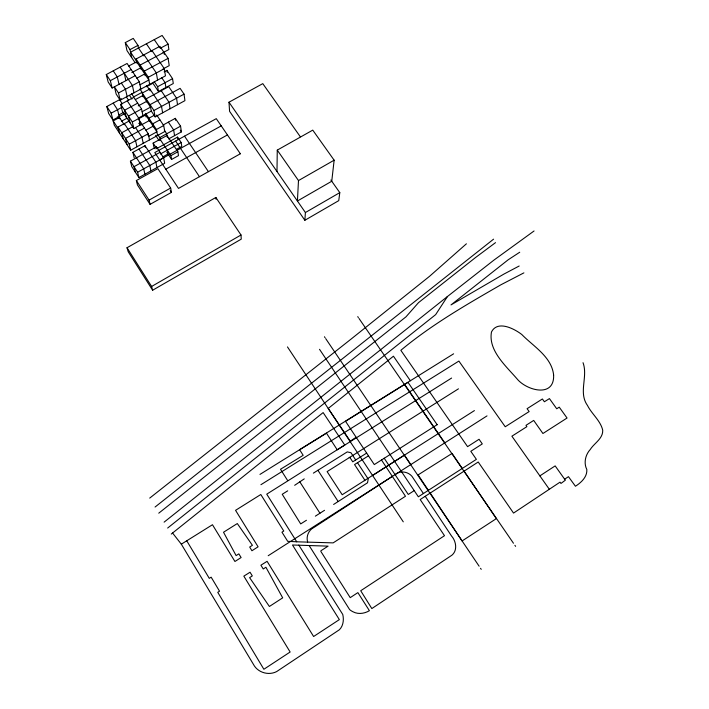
<?xml version="1.0" encoding="UTF-8"?>
<svg xmlns="http://www.w3.org/2000/svg" width="709" height="709" viewBox="0 0 709 709"><rect width="100%" height="100%" fill="white"/><g stroke="black" fill="none" stroke-linecap="round" stroke-linejoin="round"><path stroke-width="1.06" d="M276.989 171.516L277.263 150.122L312.749 130.128L334.143 160.19L331.75 181.247L297.417 201.001L298.489 180.573L277.263 150.122M330.89 180.024L339.797 192.635L338.751 200.638L304.87 220.277L305.402 212.532L228.989 102.211L262.782 83.635L300.332 136.784M534.063 230.974L494.058 260.008L447.459 296.504L435.663 314.619L167.652 528.045M466.416 243.799L429.53 276.324L351.354 338.867L149.714 498.099M447.459 296.504L164.116 522.143M171.259 534.063L323.136 412.585L344.751 445.022L266.744 494.155L296.734 541.8L333.141 542.881L405.477 496.256L381.433 459.919M155.067 507.032L493.57 239.163M158.754 513.183L405.965 316.852L418.532 302.619L475.447 257.597L495.52 242.638M523.898 272.868L501.006 284.726C466.442 304.631 431.568 324.678 400.842 350.308L467.577 446.652L479.062 439.27L482.288 443.905L470.803 451.296L476.377 459.352L418.345 496.796L414.216 490.628L408.269 494.457L395.09 474.64C400.514 469.899 409.722 471.777 413.099 478.034L423.388 493.535M294.66 485.31L304.25 478.876M425.232 496.282L451.509 535.977C456.082 541.038 457.784 550.414 451.934 555.182L371.826 608.57L360.713 590.748L444.499 535.694L420.189 499.544L478.212 462.002L513.529 513.077L560.048 482.147L560.97 483.441L565.348 480.188L555.165 465.893L539.868 475.881L511.898 436.195L526.876 426.658L525.998 425.329L533.7 420.419L542.926 433.5L567.049 418.026L559.233 407.152L556.733 408.774L549.431 398.591L544.397 401.764L542.385 398.981L527.079 408.685L529.144 411.574L505.233 426.765L458.883 361.076L260.921 484.699M564.683 479.16L568.458 476.661L575.433 486.241C581.167 482.616 587.415 476.82 586.813 469.473C583.498 462.977 585.43 454.735 590.225 449.533C594.213 443.143 603.102 438.667 602.721 430.212C600.55 420.685 591.802 414.074 587.495 405.486C578.163 392.529 588.231 376.692 583.028 362.689M356.148 437.276L350.264 441.166L328.223 408.464L393.442 356.202L410.369 380.751M519.732 252.236L508.202 259.769L450.995 304.914L503.877 274.099L519.183 266.008M392.361 476.386L313.91 527.487C308.637 530.013 305.916 536.491 307.662 542.03M372.579 475.473L404.449 455.134L410.786 464.537M333.611 504.454L367.51 482.785L368.228 479.062L357.496 462.711L354.553 464.563L364.922 480.285L342.181 494.758L327.115 471.6L349.785 457.323L352.745 461.816L366.659 453.095M268.197 555.723L487.012 415.891M364.329 480.667L474.427 410.591M306.439 520.255L300.696 523.907L282.226 494.279L287.703 490.832M315.354 516.161L324.536 510.303M313.369 473.142L347.268 451.89L350.982 452.75L355.679 459.964M349.191 457.695L458.466 388.824M172.571 533.035L181.327 544.175L212.47 524.731L234.936 561.484L241.113 557.549L238.844 553.862L236.115 555.599L223.521 532.237L237.311 523.552L252.413 545.31L249.692 547.038L251.917 550.751L258.094 546.816L235.556 510.329L260.797 494.51L283.768 531.032L281.96 532.184L287.703 541.321L296.725 541.8M451.606 378.057L337.218 449.816L326.486 433.181L299.623 449.719L303.177 455.311L280.498 469.269L287.65 480.569M357.496 462.711L368.476 455.834M259.964 474.41L453.618 353.809M152.621 290.238L241.255 239.146L241.007 234.998L215.864 197.465L127.017 247.742L128.232 251.81L152.621 290.238L151.611 286.463L127.017 247.742M305.402 212.532L339.797 192.635M151.611 286.463L241.007 234.998M298.489 180.573L334.143 160.19M150.06 204.36L149.085 200.106L170.647 188.045L157.85 168.627L136.358 180.538L137.431 184.934L150.06 204.36L171.445 192.378L170.647 188.045M138.893 177.569L164.683 163.283L163.664 157.815L156.405 146.869L130.412 161.173L131.759 166.615L138.893 177.569L137.617 172.225L130.412 161.173M166.792 152.213L171.605 159.445L178.5 155.625L177.888 151.779L167.014 135.499L153.135 143.121L153.915 147.011L155.111 148.819M165.791 169.176L227.438 134.932M160.349 154.013L181.176 142.518L177.551 137.103L156.733 148.562L153.135 143.121M162.813 156.884L167.998 154.021L167.306 150.175M176.612 149.253L181.77 146.408L181.176 142.518M159.676 159.933L221.235 125.883M137.617 172.225L163.664 157.815M171.605 159.445L170.94 155.625L177.888 151.779M168.556 138.955L181.415 131.883L180.565 126.175L175.3 118.359L163.203 124.97M160.03 152.329L134.01 166.686L135.322 172.083M124.252 124.775L119.475 117.499L113.165 120.911L114.255 125.121L130.686 150.228L164.78 131.537L163.717 125.528L156.716 115.053M134.214 157.85L132.902 152.338L145.008 145.691L155.847 162.139L156.946 167.572M160.287 140.4L159.764 137.59L180.565 126.175M144.476 128.072L125.475 138.441L126.973 144.556M159.942 119.883L152.665 123.853L153.25 126.858M145.912 130.119L153.117 126.184M130.686 150.228L129.224 144.157L148.243 133.753L138.592 119.183M157.566 135.49L156.432 129.517L163.717 125.528M138.893 118.412L140.311 124.961L133.806 128.506L132.317 121.983L138.893 118.412L127.265 100.864M138.45 118.855L145.637 114.947L156.875 131.83L148.757 136.27L147.685 134.657M155.156 116.879L153.95 110.489L184.048 94.137L180.113 88.359L150.051 104.657L151.292 111.091L155.156 116.879L184.934 100.651L184.048 94.137M133.505 126.335L121.744 132.743L123.277 138.911M138.92 123.393L140.728 122.409M154.358 115.239L148.899 118.208L149.502 121.239M141.268 124.97L149.369 120.557M133.806 128.506L122.311 111.074L120.707 104.391L133.806 97.337L141.561 108.991L128.435 116.099L129.96 122.675M121.407 121.248L126.76 118.341L126.308 116.409M142.128 111.703L150.53 107.148L142.793 95.564L135.33 99.588M119.591 133.274L118.022 127.062L129.774 120.681M138.308 118.137L151.292 111.091M172.553 78.655L173.288 83.529L158.479 91.523L157.637 86.702L172.553 78.655L166.916 70.368L164.125 71.866M124.651 113.653L112.935 119.989L111.162 113.156L122.099 107.254M137.679 103.151L124.562 110.241L126.122 116.861M118.855 114.973L123.366 112.536M138.255 105.889L146.648 101.352M139.974 84.788L148.872 80.002L136.615 61.816L128.639 66.07M112.935 119.989L108.637 113.44L106.82 106.536L121.39 98.702M120.22 100.217L118.492 92.985L114.406 86.817L116.179 94.102L120.22 100.217L165.463 75.863L164.311 68.684L151.965 50.534M146.408 86.737L152.905 83.245L158.479 91.523M139.886 88.962L142.137 92.33L133.709 96.867L131.457 93.499M162.627 112.802L161.51 106.385L149.812 88.98L142.279 93.039L153.95 110.489M140.852 89.112L139.363 81.783L127.088 63.464L106.279 74.542L108.14 81.943L112.146 88.013L135.259 75.659M136.89 63.154L136.057 58.998L159.88 46.315L168.113 58.368L144.237 71.148L145.106 75.677M136.775 78.203L144.769 73.922M163.123 68.906L169.221 65.636L168.113 58.368M118.492 92.985L139.363 81.783M149.679 84.362L148.349 77.254L164.311 68.684M112.146 88.013L110.338 80.666L131.165 69.553M163.026 52.652L168.884 49.524L168.077 44.109L162.131 35.45L130.553 52.2L136.447 60.956M131.812 72.602L140.683 67.86M160.199 48.301L168.077 44.109M131.661 57.562L130.013 49.603L137.971 45.385L133.239 38.392L125.289 42.593L126.991 50.623L135.171 62.782M309.106 545.496L349.643 609.616A17.14 16.608 70.3 0 0 353.055 611.805C358.196 614.561 364.55 613.613 369.407 610.688L357.877 592.618L350.219 597.652L320.822 551.38L320.911 550.769L328.081 546.143L292.489 544.999L339.354 619.613L313.617 636.514L267.089 561.324L260.912 565.206L263.234 568.972L265.919 567.253L282.678 597.855L269.385 606.479L249.612 577.64L252.307 575.912L250.047 572.234L243.834 576.142L290.141 652.014L263.872 669.269L217.76 592.325L219.533 591.2L211.149 577.17L209.288 578.358L186.768 540.834M539.868 475.881L549.351 489.299M304.87 220.277L229.583 111.331L228.989 102.211M404.6 384.34L444.782 442.815M357.744 316.639L358.373 317.552M359.002 318.465L513.476 543.254M514.894 545.318L515.603 546.347M154.27 39.615L159.605 47.432M146.382 43.798L151.717 51.633M462.277 468.472L452.076 453.423L418.106 474.888L428.369 490.318M464.111 471.13L496.344 518.625L462.1 540.949L430.221 493.056M161.732 77.689L165.108 82.669L165.897 87.517M144.016 54.761L156.343 72.965L157.584 80.108M138.477 47.99L143.794 55.851M161.218 90.699L169.043 102.291L170.089 108.743M154.261 81.703L157.637 86.702M324.447 336.766L325.068 337.688M325.697 338.61L479.116 566.19M480.525 568.281L481.234 569.327M125.289 42.593L130.013 49.603M136.057 58.998L148.349 77.254M184.535 136.163L208.419 171.658M180.254 130.164L181.415 131.883M146.781 85.727L149.581 89.91M168.387 122.134L173.652 129.969L174.565 135.649M319.52 349.298L414.216 490.628M175.619 141.073L199.451 176.683M164.382 130.288L166.712 133.771L167.368 137.546M120.167 67.151L132.423 85.505L133.992 92.808M145.691 113.387L156.432 129.517M158.018 134.967L159.764 137.59M384.163 458.182L395.09 474.64M160.083 139.31L170.94 155.625M113.236 70.838L117.295 76.953L119.032 84.327M121.372 83.086L125.466 89.245L127.115 96.504M129.712 95.724L131.936 99.065M155.625 135.401L159.082 140.612M126.468 97.089L128.648 100.368M287.473 346.923L403.279 521.842M139.203 123.304L140.311 124.961M106.279 74.542L110.338 80.666M119.573 99.685L122.294 103.798M120.707 104.391L132.317 121.983M135.481 127.469L141.915 137.209L143.245 143.342M113.201 103.106L117.552 109.709L119.803 118.837M170.231 190.544L171.445 192.378M124.359 123.623L135.579 140.683L136.97 146.781M138.964 149.014L149.785 165.489L150.946 170.896M117.322 116.861L118.385 118.483M106.82 106.536L111.162 113.156M118.022 127.062L129.224 144.157M113.165 120.911L118.536 129.109M132.902 152.338L143.705 168.848L144.928 174.228M136.358 180.538L149.085 200.106M317.916 470.28L338.175 501.538M299.827 481.863L319.945 513.227M298.79 545.07L342.757 614.446C344.016 619.622 343.351 625.861 339.398 629.743L276.616 671.6C268.516 675.792 257.58 672.549 253.397 664.289L181.327 544.175M124.243 73.249L125.892 80.658M145.008 145.691L145.407 147.543M141.561 108.991L142.934 115.62M148.243 133.753L149.502 139.912M145.363 113.6L146.036 116.905M142.137 92.33L143.032 96.77M140.949 69.181L140.143 65.06L163.992 52.333L164.32 54.425M146.798 102.078L146.16 98.835L168.715 86.64L176.559 98.205L177.525 104.693M156.405 146.869L156.769 148.713M137.971 45.385L138.556 48.38M149.812 88.98L150.166 90.849M177.551 137.103L177.853 139.061M166.916 70.368L167.227 72.336M175.3 118.359L175.602 120.282M215.864 197.465L216.05 199.229M553.623 375.043C554.553 398.228 526.574 390.499 517.109 378.943C506.031 366.048 488.067 350.547 491.479 331.954C497.532 320.043 514.114 328.586 521.78 334.497C533.487 346.471 551.744 356.893 553.623 375.043M437.161 424.691L374.29 464.581L345.513 421.27L408.003 382.355L437.161 424.691M240.351 153.764L178.508 188.417L154.801 152.55L216.28 118.66L240.351 153.764"/></g></svg>
